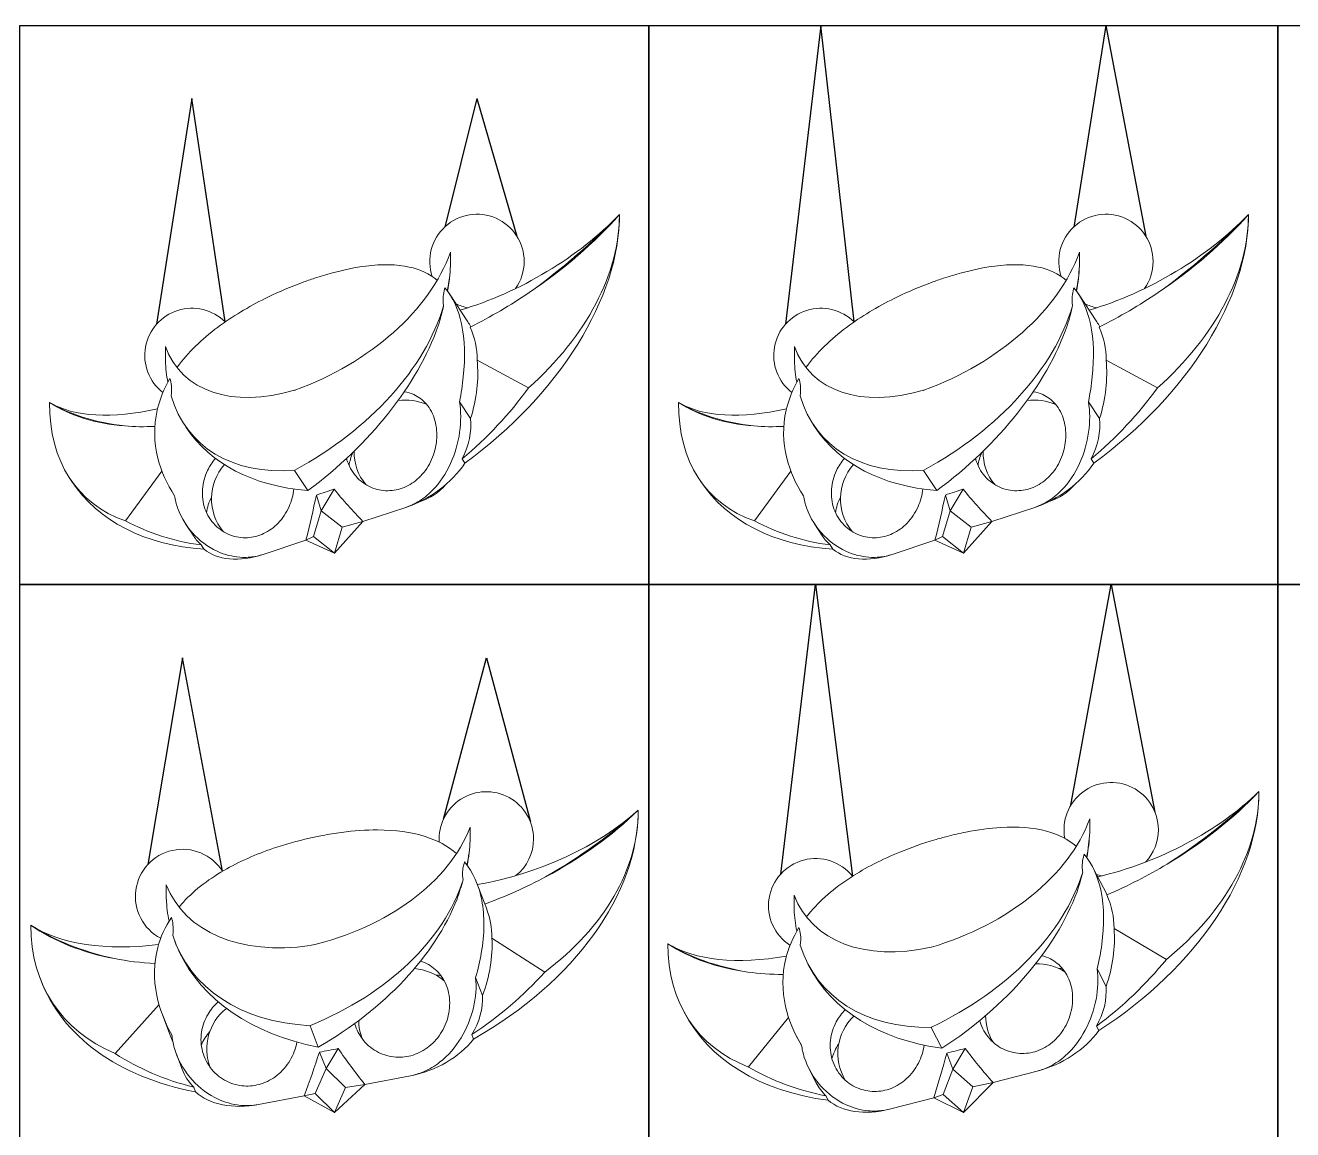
# Model space of a CAD drawing. Header units: inches. Extents: x -100 to 120, y -116 to 15.
# Drawn here: x -37.52 to 2.78, y -97.84 to -62.74 of the extents above; entities that cross this region are included whole.
import ezdxf

# ---------------------------------------------------------------- set-up
doc = ezdxf.new("R2010")
doc.units = ezdxf.units.IN
doc.header["$MEASUREMENT"] = 0

msp = doc.modelspace()

# ---------------------------------------------------------------- linework, layer by layer
for p, q in [((-12.223, -62.737), (-13.348, -72.24)), ((-11.168, -72.165), (-12.223, -62.737)), ((-3.16, -62.737), (-4.186, -69.149)), ((-3.16, -62.737), (-1.892, -69.441)), ((-32.223, -65.064), (-33.348, -72.24)), ((-31.168, -72.165), (-32.223, -65.064)), ((-23.16, -65.064), (-24.186, -69.149)), ((-23.16, -65.064), (-21.892, -69.441)), ((-13.502, -89.718), (-12.39, -80.515)), ((-12.39, -80.515), (-11.219, -89.787)), ((-4.273, -87.525), (-2.993, -80.515)), ((-2.993, -80.515), (-1.6, -87.749)), ((-32.521, -82.842), (-33.624, -89.414)), ((-31.253, -89.629), (-32.521, -82.842)), ((-24.224, -87.973), (-22.861, -82.842)), ((-22.861, -82.842), (-21.461, -88.062))]:
    msp.add_line(p, q)
at = {"color": 0, "linetype": 'Continuous', "lineweight": 0, "extrusion": (1.3e-15, 0.707107, 0.707107)}
for p, q in [((-24.004, -70.385), (-24.005, -69.95)), ((-4.004, -70.385), (-4.005, -69.95)), ((-23.449, -72.161), (-24.034, -71.274)), ((-3.449, -72.161), (-4.034, -71.274)), ((-33.068, -72.948), (-33.067, -73.399)), ((-13.068, -72.948), (-13.067, -73.399)), ((-21.52, -74.263), (-23.154, -73.384)), ((-1.52, -74.263), (-3.154, -73.384)), ((-23.363, -75.238), (-23.716, -74.703)), ((-3.363, -75.238), (-3.716, -74.703)), ((-32.404, -75.521), (-32.465, -75.427)), ((-12.404, -75.521), (-12.465, -75.427)), ((-23.543, -76.656), (-23.633, -76.52)), ((-3.543, -76.656), (-3.633, -76.52)), ((-33.18, -76.906), (-34.338, -78.49)), ((-28.536, -77.527), (-28.958, -76.887)), ((-13.18, -76.906), (-14.338, -78.49)), ((-8.536, -77.527), (-8.958, -76.887)), ((-36.039, -77.242), (-36.103, -77.145)), ((-16.039, -77.242), (-16.103, -77.145)), ((-28.264, -77.668), (-28.114, -78.167)), ((-28.114, -78.167), (-27.7, -77.482)), ((-8.264, -77.668), (-8.114, -78.167)), ((-8.114, -78.167), (-7.7, -77.482)), ((-28.114, -78.167), (-28.356, -78.991)), ((-27.449, -78.692), (-28.114, -78.167)), ((-26.785, -78.509), (-25.425, -78.061)), ((-8.114, -78.167), (-8.356, -78.991)), ((-7.449, -78.692), (-8.114, -78.167)), ((-6.785, -78.509), (-5.425, -78.061)), ((-26.785, -78.509), (-27.691, -79.515)), ((-27.449, -78.692), (-26.785, -78.509)), ((-6.785, -78.509), (-7.691, -79.515)), ((-7.449, -78.692), (-6.785, -78.509)), ((-32.168, -78.976), (-32.423, -78.589)), ((-27.691, -79.515), (-27.449, -78.692)), ((-12.168, -78.976), (-12.423, -78.589)), ((-7.691, -79.515), (-7.449, -78.692)), ((-31.93, -79.255), (-31.84, -79.392)), ((-29.957, -79.555), (-28.597, -79.107)), ((-28.597, -79.107), (-28.356, -78.991)), ((-27.691, -79.515), (-28.597, -79.107)), ((-28.356, -78.991), (-27.691, -79.515)), ((-11.93, -79.255), (-11.84, -79.392)), ((-9.957, -79.555), (-8.597, -79.107)), ((-8.597, -79.107), (-8.356, -78.991)), ((-7.691, -79.515), (-8.597, -79.107)), ((-8.356, -78.991), (-7.691, -79.515)), ((-23.378, -88.658), (-23.379, -88.223)), ((-3.676, -88.401), (-3.677, -87.966)), ((-3.126, -90.379), (-3.575, -89.507)), ((-33.038, -90.062), (-33.038, -90.514)), ((-22.862, -90.802), (-23.152, -90.037)), ((-13.074, -90.394), (-13.073, -90.845)), ((-1.239, -92.431), (-2.902, -91.45)), ((-32.764, -91.861), (-32.77, -91.844)), ((-21.007, -92.837), (-22.687, -91.753)), ((-12.605, -92.631), (-12.639, -92.565)), ((-37.042, -93.059), (-37.058, -93.017)), ((-22.986, -93.575), (-23.202, -93.004)), ((-3.157, -93.29), (-3.443, -92.734)), ((-33.27, -93.868), (-34.667, -95.425)), ((-32.917, -94.841), (-33.161, -94.198)), ((-16.582, -94.092), (-16.618, -94.023)), ((-13.249, -94.276), (-14.528, -95.851)), ((-28.209, -95.22), (-28.467, -94.539)), ((-8.375, -95.257), (-8.716, -94.594)), ((-3.39, -94.695), (-3.463, -94.553)), ((-23.27, -94.964), (-23.325, -94.819)), ((-12.835, -95.188), (-12.998, -94.871)), ((-32.537, -95.916), (-32.718, -95.439)), ((-28.17, -95.381), (-27.95, -95.903)), ((-27.95, -95.903), (-27.569, -95.267)), ((-8.219, -95.412), (-8.033, -95.922)), ((-8.033, -95.922), (-7.634, -95.261)), ((-27.95, -95.903), (-28.303, -96.69)), ((-27.338, -96.507), (-27.95, -95.903)), ((-26.725, -96.403), (-25.276, -96.129)), ((-12.374, -96.351), (-12.597, -95.919)), ((-8.033, -95.922), (-8.332, -96.729)), ((-7.392, -96.487), (-8.033, -95.922)), ((-6.751, -96.344), (-5.342, -95.982)), ((-32.168, -96.494), (-32.113, -96.64)), ((-28.657, -96.769), (-28.303, -96.69)), ((-28.303, -96.69), (-27.691, -97.293)), ((-26.725, -96.403), (-27.691, -97.293)), ((-27.691, -97.293), (-27.338, -96.507)), ((-27.338, -96.507), (-26.725, -96.403)), ((-6.751, -96.344), (-7.691, -97.293)), ((-7.691, -97.293), (-7.392, -96.487)), ((-7.392, -96.487), (-6.751, -96.344)), ((-30.106, -97.044), (-28.657, -96.769)), ((-27.691, -97.293), (-28.657, -96.769)), ((-12.065, -96.767), (-11.992, -96.909)), ((-10.04, -97.191), (-8.631, -96.828)), ((-8.631, -96.828), (-8.332, -96.729)), ((-7.691, -97.293), (-8.631, -96.828)), ((-8.332, -96.729), (-7.691, -97.293))]:
    msp.add_line(p, q, dxfattribs=at)
for points in [[(-37.691, -62.737), (-17.691, -62.737), (-17.691, -80.515), (-37.691, -80.515)], [(-17.691, -62.737), (2.309, -62.737), (2.309, -80.515), (-17.691, -80.515)], [(2.309, -62.737), (22.309, -62.737), (22.309, -80.515), (2.309, -80.515)], [(-37.691, -80.515), (-17.691, -80.515), (-17.691, -98.293), (-37.691, -98.293)], [(-17.691, -80.515), (2.309, -80.515), (2.309, -98.293), (-17.691, -98.293)], [(2.309, -80.515), (22.309, -80.515), (22.309, -98.293), (2.309, -98.293)]]:
    msp.add_lwpolyline(points, close=True)
at = {"color": 0, "linetype": 'Continuous', "lineweight": 0}
for centre, radius, start, end in [((-23.16, -70.243), 1.5, 0, 198.6043), ((-3.16, -70.243), 1.5, 0, 198.6043), ((-23.16, -70.243), 1.5, 324.8809, 0), ((-3.16, -70.243), 1.5, 324.8809, 0), ((-23.16, -70.243), 1.5, 243.5177, 258.9469), ((-3.16, -70.243), 1.5, 243.5177, 258.9469), ((-32.223, -73.231), 1.5, 45.3114, 231.9452), ((-12.223, -73.231), 1.5, 45.3114, 231.9452), ((-25.425, -76.293), 1.644, 65.9943, 98.5709), ((-5.425, -76.293), 1.644, 65.9943, 98.5709), ((-25.425, -76.293), 1.644, 179.5425, 219.3107), ((-5.425, -76.293), 1.644, 179.5425, 219.3107), ((-29.957, -77.788), 1.644, 138.6376, 219.3107), ((-9.957, -77.788), 1.644, 138.6376, 219.3107), ((-25.425, -76.293), 1.644, 286.4159, 320.3905), ((-5.425, -76.293), 1.644, 286.4159, 320.3905), ((-2.993, -88.306), 1.5, 0, 190.6883), ((-22.861, -88.6), 1.5, 0, 183.9839), ((-22.861, -88.6), 1.5, 308.822, 0), ((-2.993, -88.306), 1.5, 316.5541, 0), ((-32.521, -90.43), 1.5, 32.3004, 242.3887), ((-12.39, -90.724), 1.5, 38.6832, 237.0342), ((-2.993, -88.306), 1.5, 251.8823, 258.3068), ((-5.342, -94.214), 1.644, 57.8333, 91.933), ((-25.276, -94.361), 1.644, 48.7904, 85.5684), ((-30.106, -95.276), 1.644, 128.4767, 201.0497), ((-10.04, -95.423), 1.644, 133.6177, 211.0308), ((-5.342, -94.214), 1.644, 180.137, 211.0308), ((-25.276, -94.361), 1.644, 180.4499, 201.0497)]:
    msp.add_arc(centre, radius, start, end, dxfattribs=at)
for centre, major_axis, ratio, start_param, end_param in [((-22.843, -68.072), (-5.487, -3.024), 0.497073, 1.153388, 2.137739), ((-27.691, -71.737), (8.348, 5.505), 0.640856, 4.787985, 5.883334), ((-28.503, -70.506), (9.619, 3.311), 0.674725, 5.269565, 6.054963), ((-27.057, -67.395), (10.974, 6.047), 0.497073, 4.955442, 5.279332), ((-28.503, -65.203), (12.024, 4.139), 0.674725, 5.087572, 5.411462), ((-2.843, -68.072), (-5.487, -3.024), 0.497073, 1.153388, 2.137739), ((-7.691, -71.737), (8.348, 5.505), 0.640856, 4.787985, 5.883334), ((-8.503, -70.506), (9.619, 3.311), 0.674725, 5.269565, 6.054963), ((-7.057, -67.395), (10.974, 6.047), 0.497073, 4.955442, 5.279332), ((-8.503, -65.203), (12.024, 4.139), 0.674725, 5.087572, 5.411462), ((-30.776, -69.82), (6.841, 2.273), 0.674824, 4.754794, 5.800265), ((-10.776, -69.82), (6.841, 2.273), 0.674824, 4.754794, 5.800265), ((-33.268, -71.772), (9.044, 3.006), 0.674824, 5.913236, 6.030879), ((-32.478, -72.97), (-7.809, -5.15), 0.640856, 2.59267, 2.710152), ((-13.268, -71.772), (9.044, 3.006), 0.674824, 5.913236, 6.030879), ((-12.478, -72.97), (-7.809, -5.15), 0.640856, 2.59267, 2.710152), ((-28.503, -65.203), (12.024, 4.139), 0.674725, 4.912456, 5.087572), ((-8.503, -65.203), (12.024, 4.139), 0.674725, 4.912456, 5.087572), ((-33.268, -71.772), (9.044, 3.006), 0.674824, 4.97652, 5.843339), ((-13.268, -71.772), (9.044, 3.006), 0.674824, 4.97652, 5.843339), ((-32.478, -72.97), (-7.809, -5.15), 0.640856, 1.654487, 2.437092), ((-28.149, -74.873), (-4.755, -2.62), 0.497073, 3.112856, 3.181092), ((-28.503, -74.336), (-5.21, -1.794), 0.674725, 2.91337, 3.202752), ((-12.478, -72.97), (-7.809, -5.15), 0.640856, 1.654487, 2.437092), ((-8.149, -74.873), (-4.755, -2.62), 0.497073, 3.112856, 3.181092), ((-8.503, -74.336), (-5.21, -1.794), 0.674725, 2.91337, 3.202752), ((-27.447, -68.713), (-5.06, -5.112), 0.564448, 6.030207, 7.073152), ((-26.868, -69.59), (-5.917, -3.902), 0.640856, 6.148519, 6.277685), ((-7.447, -68.713), (-5.06, -5.112), 0.564448, 6.030207, 7.073152), ((-6.868, -69.59), (-5.917, -3.902), 0.640856, 6.148519, 6.277685), ((-25.386, -69.173), (-6.677, -6.746), 0.564448, 5.800413, 5.910462), ((-28.063, -75.003), (-4.071, -3.607), 0.770394, 2.237253, 2.632044), ((-5.386, -69.173), (-6.677, -6.746), 0.564448, 5.800413, 5.910462), ((-8.063, -75.003), (-4.071, -3.607), 0.770394, 2.237253, 2.632044), ((-25.386, -69.173), (-6.677, -6.746), 0.564448, 5.985901, 6.852318), ((-30.466, -70.29), (5.051, 5.104), 0.564448, 4.456428, 4.457347), ((-28.503, -70.506), (7.516, 6.659), 0.770394, 4.678288, 4.988239), ((-5.386, -69.173), (-6.677, -6.746), 0.564448, 5.985901, 6.852318), ((-10.466, -70.29), (5.051, 5.104), 0.564448, 4.456428, 4.457347), ((-8.503, -70.506), (7.516, 6.659), 0.770394, 4.678288, 4.988239), ((-28.503, -70.506), (7.182, 7.154), 0.567767, 2.626901, 3.412299), ((-31.906, -71.06), (-5.487, -3.024), 0.497073, 0.283149, 1.05279), ((-27.057, -67.395), (10.974, 6.047), 0.497073, 3.424741, 3.748631), ((-28.503, -65.203), (8.978, 8.942), 0.567767, 3.270402, 3.594292), ((-25.425, -76.293), (1.67, 1.101), 0.640856, 0.809366, 0.83579), ((-8.503, -70.506), (7.182, 7.154), 0.567767, 2.626901, 3.412299), ((-11.906, -71.06), (-5.487, -3.024), 0.497073, 0.283149, 1.05279), ((-7.057, -67.395), (10.974, 6.047), 0.497073, 3.424741, 3.748631), ((-8.503, -65.203), (8.978, 8.942), 0.567767, 3.270402, 3.594292), ((-5.425, -76.293), (1.67, 1.101), 0.640856, 0.809366, 0.83579), ((-25.628, -75.986), (1.879, 1.665), 0.770394, 5.183649, 5.773637), ((-5.628, -75.986), (1.879, 1.665), 0.770394, 5.183649, 5.773637), ((-28.503, -65.203), (8.978, 8.942), 0.567767, 3.594292, 3.702739), ((-24.596, -70.372), (-7.808, -5.149), 0.640856, 0, 0.687445), ((-8.503, -65.203), (8.978, 8.942), 0.567767, 3.594292, 3.702739), ((-4.596, -70.372), (-7.808, -5.149), 0.640856, 0, 0.687445), ((-25.425, -76.293), (1.67, 1.101), 0.640856, 2.355644, 2.631402), ((-5.425, -76.293), (1.67, 1.101), 0.640856, 2.355644, 2.631402), ((-32.533, -72.887), (6.678, 6.747), 0.564448, 4.677768, 4.679073), ((-25.425, -76.293), (2.087, 1.376), 0.640856, 4.312537, 5.293346), ((-12.533, -72.887), (6.678, 6.747), 0.564448, 4.677768, 4.679073), ((-5.425, -76.293), (2.087, 1.376), 0.640856, 4.312537, 5.293346), ((-27.691, -71.737), (8.348, 5.505), 0.640856, 3.141593, 3.837089), ((-7.691, -71.737), (8.348, 5.505), 0.640856, 3.141593, 3.837089), ((-29.957, -77.788), (1.67, 1.101), 0.640856, 2.305803, 2.631402), ((-9.957, -77.788), (1.67, 1.101), 0.640856, 2.305803, 2.631402), ((-28.503, -70.506), (7.516, 6.659), 0.770394, 3.417442, 3.727392), ((-8.503, -70.506), (7.516, 6.659), 0.770394, 3.417442, 3.727392), ((-30.16, -77.48), (1.879, 1.665), 0.770394, 3.031896, 3.222032), ((-10.16, -77.48), (1.879, 1.665), 0.770394, 3.031896, 3.222032), ((-29.957, -77.788), (-2.087, -1.376), 0.640856, 0.190136, 1.170945), ((-9.957, -77.788), (-2.087, -1.376), 0.640856, 0.190136, 1.170945), ((-2.736, -86.153), (-5.744, -2.489), 0.521365, 1.231908, 2.203202), ((-7.691, -89.515), (8.891, 4.577), 0.664463, 4.858289, 5.953637), ((-8.348, -88.239), (9.942, 2.182), 0.6862, 5.348297, 6.133695), ((-7.178, -85.209), (11.488, 4.979), 0.521365, 5.020905, 5.344795), ((-8.348, -82.935), (12.427, 2.728), 0.6862, 5.166304, 5.490194), ((-27.691, -89.515), (9.351, 3.543), 0.683013, 4.934575, 6.029924), ((-22.667, -86.461), (-5.957, -1.911), 0.540567, 1.319858, 2.272799), ((-28.188, -88.203), (10.133, 0.998), 0.69273, 5.429676, 6.215074), ((-27.303, -85.236), (11.913, 3.823), 0.540567, 5.090502, 5.414392), ((-28.188, -82.9), (12.666, 1.247), 0.69273, 5.247683, 5.571573), ((-30.334, -87.244), (7.188, 0.632), 0.691868, 4.914716, 5.960187), ((-10.566, -87.414), (7.062, 1.471), 0.685803, 4.833516, 5.878988), ((-13.102, -89.21), (9.335, 1.945), 0.685803, 5.992277, 6.109601), ((-12.462, -90.453), (-8.317, -4.281), 0.664463, 2.663602, 2.780456), ((-32.894, -88.883), (9.502, 0.835), 0.691868, 6.073789, 6.190801), ((-32.41, -90.16), (8.748, 3.315), 0.683013, 5.882089, 5.998335), ((-8.348, -82.935), (12.427, 2.728), 0.6862, 4.991189, 5.166304), ((-28.188, -82.9), (12.666, 1.247), 0.69273, 5.072854, 5.247683), ((-13.102, -89.21), (9.335, 1.945), 0.685803, 5.055242, 5.922061), ((-26.785, -86.562), (-5.966, -4.042), 0.625565, 6.147584, 7.190528), ((-32.894, -88.883), (9.502, 0.835), 0.691868, 5.136442, 6.003261), ((-24.493, -87.292), (-7.872, -5.333), 0.625565, 5.91779, 6.02874), ((-32.41, -90.16), (8.748, 3.315), 0.683013, 4.94267, 5.725274), ((-7.114, -86.516), (-5.527, -4.614), 0.597349, 6.08586, 7.128804), ((-6.646, -87.426), (-6.302, -3.244), 0.664463, 6.218823, 6.280994), ((-12.462, -90.453), (-8.317, -4.281), 0.664463, 1.724791, 2.507395), ((-8.348, -92.069), (-5.385, -1.182), 0.6862, 2.992103, 3.281484), ((-8.062, -92.626), (-4.978, -2.157), 0.521365, 3.17556, 3.176252), ((-28.188, -92.033), (-5.489, -0.541), 0.69273, 3.073481, 3.326743), ((-4.929, -87.108), (-7.293, -6.088), 0.597349, 5.856066, 5.966587), ((-28.188, -88.203), (8.452, 5.628), 0.628291, 2.745357, 3.530755), ((-32.327, -88.291), (-5.957, -1.911), 0.540567, 0.418209, 1.24027), ((-27.303, -85.236), (11.913, 3.823), 0.540567, 3.559802, 3.883691), ((-28.188, -82.9), (10.565, 7.035), 0.628291, 3.388858, 3.712748), ((-7.992, -92.76), (-4.476, -3.079), 0.795596, 2.315833, 2.710624), ((-24.493, -87.292), (-7.872, -5.333), 0.625565, 6.103277, 6.969694), ((-27.919, -92.744), (-4.844, -2.447), 0.815835, 2.407328, 2.802119), ((-24.009, -88.569), (-8.746, -3.314), 0.683013, 0.051318, 0.834035), ((-30.144, -87.744), (5.956, 4.035), 0.625565, 4.573804, 4.574724), ((-8.348, -88.239), (7.837, 6.443), 0.600376, 2.683079, 3.468477), ((-12.133, -88.571), (-5.744, -2.489), 0.521365, 0.348612, 1.145548), ((-7.178, -85.209), (11.488, 4.979), 0.521365, 3.490205, 3.814094), ((-8.348, -82.935), (9.796, 8.054), 0.600376, 3.32658, 3.65047), ((-4.929, -87.108), (-7.293, -6.088), 0.597349, 6.041553, 6.907971), ((-10.315, -87.901), (5.517, 4.606), 0.597349, 4.512081, 4.513), ((-28.188, -82.9), (10.565, 7.035), 0.628291, 3.712748, 3.843671), ((-4.289, -88.35), (-8.316, -4.281), 0.664463, 0, 0.757748), ((-8.348, -88.239), (8.263, 5.685), 0.795596, 4.756869, 5.066819), ((-27.691, -89.515), (9.351, 3.543), 0.683013, 3.141593, 3.983679), ((-25.276, -94.361), (1.87, 0.709), 0.683013, 0.785886, 0.894128), ((-28.188, -88.203), (8.942, 4.517), 0.815835, 4.848364, 5.158314), ((-8.348, -82.935), (9.796, 8.054), 0.600376, 3.65047, 3.770799), ((-5.342, -94.214), (1.778, 0.915), 0.664463, 0.798239, 0.866422), ((-5.506, -93.895), (2.066, 1.421), 0.795596, 5.262229, 5.852217), ((-25.401, -94.033), (2.236, 1.129), 0.815835, 5.353724, 5.943712), ((-7.691, -89.515), (8.891, 4.577), 0.664463, 3.141593, 3.907393), ((-32.443, -90.071), (7.874, 5.334), 0.625565, 4.795144, 4.79645), ((-12.506, -90.366), (7.294, 6.089), 0.597349, 4.73342, 4.734726), ((-5.342, -94.214), (2.223, 1.144), 0.664463, 4.382841, 5.363649), ((-27.919, -92.744), (-4.844, -2.447), 0.815835, 6.196973, 6.248782), ((-30.106, -95.276), (1.87, 0.709), 0.683013, 2.247465, 2.545758), ((-25.276, -94.361), (2.338, 0.886), 0.683013, 4.459127, 5.439936), ((-28.188, -88.203), (8.942, 4.517), 0.815835, 3.587517, 3.897467), ((-10.04, -95.423), (1.778, 0.915), 0.664463, 2.275171, 2.590125), ((-8.348, -88.239), (8.263, 5.685), 0.795596, 3.496022, 3.805972), ((-30.23, -94.948), (2.236, 1.129), 0.815835, 3.055381, 3.392107), ((-30.106, -95.276), (-2.338, -0.886), 0.683013, 0.336726, 1.317535), ((-10.205, -95.104), (2.066, 1.421), 0.795596, 3.040172, 3.300612), ((-10.04, -95.423), (-2.223, -1.144), 0.664463, 0.26044, 1.241248)]:
    msp.add_ellipse(centre, major_axis=major_axis, ratio=ratio, start_param=start_param, end_param=end_param, dxfattribs=at)
for points, knots in [([(-24.422, -70.839), (-24.671, -70.634), (-24.97, -70.496), (-25.717, -70.33), (-26.18, -70.325), (-27.029, -70.433), (-27.386, -70.506), (-27.944, -70.656), (-28.134, -70.713), (-28.325, -70.776)], [8.919376, 8.919376, 8.919376, 8.919376, 10.541402, 10.541402, 12.437753, 12.437753, 13.692559, 13.692559, 14.324597, 14.324597, 14.324597, 14.324597]), ([(-4.422, -70.839), (-4.671, -70.634), (-4.97, -70.496), (-5.717, -70.33), (-6.18, -70.325), (-7.029, -70.433), (-7.386, -70.506), (-7.944, -70.656), (-8.134, -70.713), (-8.325, -70.776)], [8.919376, 8.919376, 8.919376, 8.919376, 10.541402, 10.541402, 12.437753, 12.437753, 13.692559, 13.692559, 14.324597, 14.324597, 14.324597, 14.324597]), ([(-24.177, -71.083), (-24.18, -71.094), (-24.184, -71.106), (-24.232, -71.277), (-24.247, -71.434), (-24.228, -71.608), (-24.225, -71.63), (-24.221, -71.651)], [-1.727029, -1.727029, -1.727029, -1.727029, -1.6792943, -1.6792943, -1.0179735, -1.0179735, -0.9239678, -0.9239678, -0.9239678, -0.9239678]), ([(-23.716, -74.703), (-23.662, -74.435), (-23.621, -74.171), (-23.53, -73.297), (-23.547, -72.727), (-23.752, -71.765), (-23.927, -71.38), (-24.177, -71.083)], [3.565412, 3.565412, 3.565412, 3.565412, 4.42037, 4.42037, 6.444041, 6.444041, 8.346055, 8.346055, 8.346055, 8.346055]), ([(-4.177, -71.083), (-4.18, -71.094), (-4.184, -71.106), (-4.232, -71.277), (-4.247, -71.434), (-4.228, -71.608), (-4.225, -71.63), (-4.221, -71.651)], [-1.727029, -1.727029, -1.727029, -1.727029, -1.6792943, -1.6792943, -1.0179735, -1.0179735, -0.9239678, -0.9239678, -0.9239678, -0.9239678]), ([(-3.716, -74.703), (-3.662, -74.435), (-3.621, -74.171), (-3.53, -73.297), (-3.547, -72.727), (-3.752, -71.765), (-3.927, -71.38), (-4.177, -71.083)], [3.565412, 3.565412, 3.565412, 3.565412, 4.42037, 4.42037, 6.444041, 6.444041, 8.346055, 8.346055, 8.346055, 8.346055]), ([(-32.923, -73.963), (-33.112, -74.287), (-33.249, -74.625), (-33.443, -75.48), (-33.434, -75.992), (-33.205, -76.914), (-33.024, -77.315), (-32.779, -77.691)], [20.296545, 20.296545, 20.296545, 20.296545, 21.615876, 21.615876, 23.516474, 23.516474, 25.083093, 25.083093, 25.083093, 25.083093]), ([(-32.885, -74.52), (-32.87, -74.404), (-32.867, -74.294), (-32.885, -74.109), (-32.901, -74.033), (-32.923, -73.963)], [-1.4838967, -1.4838967, -1.4838967, -1.4838967, -1.0188714, -1.0188714, -0.6566766, -0.6566766, -0.6566766, -0.6566766]), ([(-12.923, -73.963), (-13.112, -74.287), (-13.249, -74.625), (-13.443, -75.48), (-13.434, -75.992), (-13.205, -76.914), (-13.024, -77.315), (-12.779, -77.691)], [20.296545, 20.296545, 20.296545, 20.296545, 21.615876, 21.615876, 23.516474, 23.516474, 25.083093, 25.083093, 25.083093, 25.083093]), ([(-12.885, -74.52), (-12.87, -74.404), (-12.867, -74.294), (-12.885, -74.109), (-12.901, -74.033), (-12.923, -73.963)], [-1.4838967, -1.4838967, -1.4838967, -1.4838967, -1.0188714, -1.0188714, -0.6566766, -0.6566766, -0.6566766, -0.6566766]), ([(-25.471, -74.383), (-25.365, -74.4), (-25.263, -74.431), (-25.015, -74.543), (-24.882, -74.645), (-24.646, -74.92), (-24.553, -75.099), (-24.47, -75.398), (-24.451, -75.502), (-24.433, -75.715), (-24.433, -75.823), (-24.462, -76.139), (-24.515, -76.347), (-24.688, -76.738), (-24.807, -76.917), (-25.087, -77.206), (-25.242, -77.319), (-25.576, -77.476), (-25.75, -77.52), (-26.112, -77.54), (-26.296, -77.512), (-26.652, -77.378), (-26.817, -77.269), (-27.098, -76.982), (-27.208, -76.804), (-27.288, -76.575), (-27.299, -76.541), (-27.308, -76.508)], [-8.690262, -8.690262, -8.690262, -8.690262, -8.315113, -8.315113, -7.711953, -7.711953, -7.021986, -7.021986, -6.67905, -6.67905, -6.340288, -6.340288, -5.695023, -5.695023, -5.057774, -5.057774, -4.47528, -4.47528, -3.910081, -3.910081, -3.309476, -3.309476, -2.659144, -2.659144, -1.973982, -1.973982, -1.858793, -1.858793, -1.858793, -1.858793]), ([(-5.471, -74.383), (-5.365, -74.4), (-5.263, -74.431), (-5.015, -74.543), (-4.882, -74.645), (-4.646, -74.92), (-4.553, -75.099), (-4.47, -75.398), (-4.451, -75.502), (-4.433, -75.715), (-4.433, -75.823), (-4.462, -76.139), (-4.515, -76.347), (-4.688, -76.738), (-4.807, -76.917), (-5.087, -77.206), (-5.242, -77.319), (-5.576, -77.476), (-5.75, -77.52), (-6.112, -77.54), (-6.296, -77.512), (-6.652, -77.378), (-6.817, -77.269), (-7.098, -76.982), (-7.208, -76.804), (-7.288, -76.575), (-7.299, -76.541), (-7.308, -76.508)], [-8.690262, -8.690262, -8.690262, -8.690262, -8.315113, -8.315113, -7.711953, -7.711953, -7.021986, -7.021986, -6.67905, -6.67905, -6.340288, -6.340288, -5.695023, -5.695023, -5.057774, -5.057774, -4.47528, -4.47528, -3.910081, -3.910081, -3.309476, -3.309476, -2.659144, -2.659144, -1.973982, -1.973982, -1.858793, -1.858793, -1.858793, -1.858793]), ([(-5.425, -78.061), (-5.293, -78.018), (-5.166, -77.96), (-4.875, -77.789), (-4.72, -77.666), (-4.338, -77.28), (-4.144, -76.983), (-3.854, -76.346), (-3.758, -76.007), (-3.664, -75.337), (-3.665, -75.009), (-3.716, -74.703)], [16.342792, 16.342792, 16.342792, 16.342792, 16.780237, 16.780237, 17.384955, 17.384955, 18.43199, 18.43199, 19.47946, 19.47946, 20.510452, 20.510452, 20.510452, 20.510452]), ([(-28.98, -77.478), (-29.002, -77.668), (-29.054, -77.858), (-29.22, -78.232), (-29.338, -78.411), (-29.619, -78.7), (-29.774, -78.813), (-30.107, -78.97), (-30.282, -79.014), (-30.644, -79.035), (-30.828, -79.006), (-31.183, -78.873), (-31.349, -78.763), (-31.63, -78.477), (-31.74, -78.298), (-31.876, -77.908), (-31.903, -77.698), (-31.872, -77.283), (-31.818, -77.081), (-31.662, -76.751), (-31.578, -76.621), (-31.478, -76.502)], [-6.28662, -6.28662, -6.28662, -6.28662, -5.695023, -5.695023, -5.057774, -5.057774, -4.47528, -4.47528, -3.910081, -3.910081, -3.309476, -3.309476, -2.659144, -2.659144, -1.973982, -1.973982, -1.29621, -1.29621, -0.646635, -0.646635, -0.177951, -0.177951, -0.177951, -0.177951]), ([(-8.98, -77.478), (-9.002, -77.668), (-9.054, -77.858), (-9.22, -78.232), (-9.338, -78.411), (-9.619, -78.7), (-9.774, -78.813), (-10.107, -78.97), (-10.282, -79.014), (-10.644, -79.035), (-10.828, -79.006), (-11.183, -78.873), (-11.349, -78.763), (-11.63, -78.477), (-11.74, -78.298), (-11.876, -77.908), (-11.903, -77.698), (-11.872, -77.283), (-11.818, -77.081), (-11.662, -76.751), (-11.578, -76.621), (-11.478, -76.502)], [-6.28662, -6.28662, -6.28662, -6.28662, -5.695023, -5.695023, -5.057774, -5.057774, -4.47528, -4.47528, -3.910081, -3.910081, -3.309476, -3.309476, -2.659144, -2.659144, -1.973982, -1.973982, -1.29621, -1.29621, -0.646635, -0.646635, -0.177951, -0.177951, -0.177951, -0.177951]), ([(-4.104, -88.833), (-4.367, -88.61), (-4.684, -88.452), (-5.477, -88.237), (-5.964, -88.203), (-6.855, -88.257), (-7.228, -88.307), (-7.809, -88.423), (-8.006, -88.467), (-8.204, -88.519)], [8.908319, 8.908319, 8.908319, 8.908319, 10.541402, 10.541402, 12.437753, 12.437753, 13.692559, 13.692559, 14.324597, 14.324597, 14.324597, 14.324597]), ([(-28.079, -88.491), (-28.215, -88.516), (-28.352, -88.545), (-28.873, -88.664), (-29.256, -88.771), (-30.192, -89.09), (-30.727, -89.324), (-31.74, -89.91), (-32.201, -90.27), (-32.587, -90.711), (-32.61, -90.739), (-32.633, -90.766)], [14.324597, 14.324597, 14.324597, 14.324597, 14.74665, 14.74665, 15.93184, 15.93184, 17.714757, 17.714757, 19.670927, 19.670927, 19.798681, 19.798681, 19.798681, 19.798681]), ([(-23.813, -89.068), (-24.088, -88.826), (-24.422, -88.646), (-25.253, -88.381), (-25.762, -88.316), (-26.687, -88.314), (-27.074, -88.341), (-27.673, -88.419), (-27.875, -88.452), (-28.079, -88.491)], [8.8984, 8.8984, 8.8984, 8.8984, 10.541402, 10.541402, 12.437753, 12.437753, 13.692559, 13.692559, 14.324597, 14.324597, 14.324597, 14.324597]), ([(-23.555, -89.334), (-23.559, -89.345), (-23.563, -89.356), (-23.612, -89.522), (-23.628, -89.676), (-23.608, -89.853), (-23.605, -89.875), (-23.601, -89.896)], [-1.727029, -1.727029, -1.727029, -1.727029, -1.6792943, -1.6792943, -1.0179735, -1.0179735, -0.9239678, -0.9239678, -0.9239678, -0.9239678]), ([(-23.202, -93.004), (-23.126, -92.745), (-23.066, -92.487), (-22.919, -91.628), (-22.911, -91.057), (-23.101, -90.07), (-23.284, -89.663), (-23.555, -89.334)], [3.565412, 3.565412, 3.565412, 3.565412, 4.42037, 4.42037, 6.444041, 6.444041, 8.346055, 8.346055, 8.346055, 8.346055]), ([(-3.851, -89.088), (-3.855, -89.099), (-3.858, -89.11), (-3.908, -89.279), (-3.923, -89.435), (-3.904, -89.61), (-3.901, -89.632), (-3.897, -89.653)], [-1.727029, -1.727029, -1.727029, -1.727029, -1.6792943, -1.6792943, -1.0179735, -1.0179735, -0.9239678, -0.9239678, -0.9239678, -0.9239678]), ([(-3.443, -92.734), (-3.378, -92.471), (-3.327, -92.209), (-3.208, -91.342), (-3.212, -90.772), (-3.41, -89.796), (-3.59, -89.4), (-3.851, -89.088)], [3.565412, 3.565412, 3.565412, 3.565412, 4.42037, 4.42037, 6.444041, 6.444041, 8.346055, 8.346055, 8.346055, 8.346055]), ([(-32.878, -91.097), (-33.075, -91.396), (-33.221, -91.717), (-33.44, -92.546), (-33.448, -93.059), (-33.254, -94.006), (-33.089, -94.429), (-32.861, -94.834)], [20.296545, 20.296545, 20.296545, 20.296545, 21.615876, 21.615876, 23.516474, 23.516474, 25.083093, 25.083093, 25.083093, 25.083093]), ([(-32.835, -91.658), (-32.818, -91.544), (-32.815, -91.435), (-32.835, -91.247), (-32.853, -91.17), (-32.878, -91.097)], [-1.4838967, -1.4838967, -1.4838967, -1.4838967, -1.0188714, -1.0188714, -0.6566766, -0.6566766, -0.6566766, -0.6566766]), ([(-12.92, -91.418), (-13.114, -91.73), (-13.256, -92.06), (-13.463, -92.902), (-13.463, -93.415), (-13.25, -94.35), (-13.077, -94.762), (-12.84, -95.153)], [20.296545, 20.296545, 20.296545, 20.296545, 21.615876, 21.615876, 23.516474, 23.516474, 25.083093, 25.083093, 25.083093, 25.083093]), ([(-12.88, -91.977), (-12.864, -91.862), (-12.861, -91.752), (-12.88, -91.566), (-12.896, -91.49), (-12.92, -91.418)], [-1.4838967, -1.4838967, -1.4838967, -1.4838967, -1.0188714, -1.0188714, -0.6566766, -0.6566766, -0.6566766, -0.6566766]), ([(-25.276, -96.129), (-25.135, -96.102), (-24.998, -96.06), (-24.68, -95.928), (-24.508, -95.825), (-24.073, -95.489), (-23.843, -95.218), (-23.482, -94.622), (-23.35, -94.297), (-23.196, -93.643), (-23.171, -93.315), (-23.202, -93.004)], [16.342792, 16.342792, 16.342792, 16.342792, 16.780237, 16.780237, 17.384955, 17.384955, 18.43199, 18.43199, 19.47946, 19.47946, 20.510452, 20.510452, 20.510452, 20.510452]), ([(-5.342, -95.982), (-5.205, -95.946), (-5.072, -95.896), (-4.767, -95.745), (-4.602, -95.632), (-4.192, -95.269), (-3.979, -94.985), (-3.652, -94.368), (-3.538, -94.034), (-3.413, -93.372), (-3.401, -93.043), (-3.443, -92.734)], [16.342792, 16.342792, 16.342792, 16.342792, 16.780237, 16.780237, 17.384955, 17.384955, 18.43199, 18.43199, 19.47946, 19.47946, 20.510452, 20.510452, 20.510452, 20.510452]), ([(-28.887, -95.06), (-28.924, -95.261), (-28.998, -95.458), (-29.212, -95.821), (-29.351, -95.984), (-29.669, -96.237), (-29.84, -96.329), (-30.201, -96.443), (-30.385, -96.465), (-30.761, -96.44), (-30.948, -96.389), (-31.303, -96.211), (-31.465, -96.082), (-31.73, -95.761), (-31.828, -95.57), (-31.938, -95.164), (-31.95, -94.952), (-31.887, -94.543), (-31.817, -94.348), (-31.624, -94.026), (-31.516, -93.896), (-31.39, -93.781)], [-6.330373, -6.330373, -6.330373, -6.330373, -5.695023, -5.695023, -5.057774, -5.057774, -4.47528, -4.47528, -3.910081, -3.910081, -3.309476, -3.309476, -2.659144, -2.659144, -1.973982, -1.973982, -1.29621, -1.29621, -0.646635, -0.646635, -0.12898, -0.12898, -0.12898, -0.12898]), ([(-32.861, -94.834), (-32.848, -94.969), (-32.822, -95.102), (-32.69, -95.573), (-32.519, -95.895), (-32.072, -96.436), (-31.803, -96.66), (-31.277, -96.936), (-31.039, -97.018), (-30.632, -97.08), (-30.471, -97.085), (-30.242, -97.066), (-30.174, -97.057), (-30.106, -97.044)], [12.175897, 12.175897, 12.175897, 12.175897, 12.621964, 12.621964, 13.778568, 13.778568, 14.860529, 14.860529, 15.638488, 15.638488, 16.131596, 16.131596, 16.342792, 16.342792, 16.342792, 16.342792]), ([(-12.84, -95.153), (-12.822, -95.286), (-12.792, -95.418), (-12.645, -95.88), (-12.464, -96.192), (-12.001, -96.704), (-11.727, -96.912), (-11.196, -97.155), (-10.958, -97.222), (-10.555, -97.259), (-10.397, -97.255), (-10.173, -97.221), (-10.106, -97.208), (-10.04, -97.191)], [12.175897, 12.175897, 12.175897, 12.175897, 12.621964, 12.621964, 13.778568, 13.778568, 14.860529, 14.860529, 15.638488, 15.638488, 16.131596, 16.131596, 16.342792, 16.342792, 16.342792, 16.342792])]:
    msp.add_open_spline(points, degree=3, knots=knots, dxfattribs=at)
at = {"color": 0, "linetype": 'Continuous', "lineweight": 0, "extrusion": (5.5e-15, -8.5e-15, -1)}
for points in [[(-28.325, -70.776), (-28.453, -70.818), (-28.581, -70.863), (-29.073, -71.044), (-29.436, -71.198), (-30.33, -71.63), (-30.845, -71.929), (-31.824, -72.639), (-32.272, -73.054), (-32.647, -73.546), (-32.672, -73.58), (-32.696, -73.613)], [(-8.325, -70.776), (-8.453, -70.818), (-8.581, -70.863), (-9.073, -71.044), (-9.436, -71.198), (-10.33, -71.63), (-10.845, -71.929), (-11.824, -72.639), (-12.272, -73.054), (-12.647, -73.546), (-12.672, -73.58), (-12.696, -73.613)]]:
    msp.add_open_spline(points, degree=3, knots=[14.324597, 14.324597, 14.324597, 14.324597, 14.74665, 14.74665, 15.93184, 15.93184, 17.714757, 17.714757, 19.670927, 19.670927, 19.813146, 19.813146, 19.813146, 19.813146], dxfattribs=at)
at = {"color": 0, "linetype": 'Continuous', "lineweight": 0}
for points in [[(-24.221, -71.651), (-24.271, -71.856), (-24.328, -72.068), (-24.39, -72.287)], [(-4.221, -71.651), (-4.271, -71.856), (-4.328, -72.068), (-4.39, -72.287)], [(-28.264, -77.668), (-28.367, -78.145), (-28.478, -78.626), (-28.597, -79.107)], [(-27.7, -77.482), (-27.888, -77.544), (-28.076, -77.606), (-28.264, -77.668)], [(-26.785, -78.509), (-27.112, -78.176), (-27.419, -77.833), (-27.7, -77.482)], [(-8.264, -77.668), (-8.367, -78.145), (-8.478, -78.626), (-8.597, -79.107)], [(-7.7, -77.482), (-7.888, -77.544), (-8.076, -77.606), (-8.264, -77.668)], [(-6.785, -78.509), (-7.112, -78.176), (-7.419, -77.833), (-7.7, -77.482)], [(-23.601, -89.896), (-23.656, -90.095), (-23.719, -90.3), (-23.79, -90.511)], [(-32.627, -92.185), (-32.677, -92.076), (-32.723, -91.968), (-32.764, -91.861)], [(-28.17, -95.381), (-28.32, -95.843), (-28.483, -96.307), (-28.657, -96.769)], [(-27.569, -95.267), (-27.769, -95.305), (-27.97, -95.343), (-28.17, -95.381)], [(-8.219, -95.412), (-8.346, -95.882), (-8.484, -96.356), (-8.631, -96.828)], [(-7.634, -95.261), (-7.829, -95.311), (-8.024, -95.361), (-8.219, -95.412)], [(-6.751, -96.344), (-7.067, -95.991), (-7.363, -95.629), (-7.634, -95.261)]]:
    msp.add_open_spline(points, degree=3, dxfattribs=at)
at = {"color": 0, "linetype": 'Continuous', "lineweight": 0, "extrusion": (3.1e-15, -1.9e-15, -1)}
msp.add_open_spline([(-25.425, -78.061), (-25.293, -78.018), (-25.166, -77.96), (-24.875, -77.789), (-24.72, -77.666), (-24.338, -77.28), (-24.144, -76.983), (-23.854, -76.346), (-23.758, -76.007), (-23.664, -75.337), (-23.665, -75.009), (-23.716, -74.703)], degree=3, knots=[16.342792, 16.342792, 16.342792, 16.342792, 16.780237, 16.780237, 17.384955, 17.384955, 18.43199, 18.43199, 19.47946, 19.47946, 20.510452, 20.510452, 20.510452, 20.510452], dxfattribs=at)
at = {"color": 0, "linetype": 'Continuous', "lineweight": 0, "extrusion": (-2e-16, -4e-16, -1)}
for points in [[(-32.779, -77.691), (-32.757, -77.823), (-32.723, -77.953), (-32.562, -78.406), (-32.372, -78.706), (-31.898, -79.189), (-31.62, -79.38), (-31.089, -79.59), (-30.853, -79.643), (-30.457, -79.655), (-30.303, -79.641), (-30.085, -79.594), (-30.021, -79.576), (-29.957, -79.555)], [(-12.779, -77.691), (-12.757, -77.823), (-12.723, -77.953), (-12.562, -78.406), (-12.372, -78.706), (-11.898, -79.189), (-11.62, -79.38), (-11.089, -79.59), (-10.853, -79.643), (-10.457, -79.655), (-10.303, -79.641), (-10.085, -79.594), (-10.021, -79.576), (-9.957, -79.555)]]:
    msp.add_open_spline(points, degree=3, knots=[12.175897, 12.175897, 12.175897, 12.175897, 12.621964, 12.621964, 13.778568, 13.778568, 14.860529, 14.860529, 15.638488, 15.638488, 16.131596, 16.131596, 16.342792, 16.342792, 16.342792, 16.342792], dxfattribs=at)
at = {"color": 0, "linetype": 'Continuous', "lineweight": 0, "extrusion": (4.9e-15, -8.7e-15, -1)}
msp.add_open_spline([(-8.204, -88.519), (-8.337, -88.553), (-8.47, -88.589), (-8.978, -88.74), (-9.352, -88.871), (-10.27, -89.247), (-10.798, -89.514), (-11.798, -90.162), (-12.254, -90.55), (-12.636, -91.017), (-12.66, -91.047), (-12.683, -91.078)], degree=3, knots=[14.324597, 14.324597, 14.324597, 14.324597, 14.74665, 14.74665, 15.93184, 15.93184, 17.714757, 17.714757, 19.670927, 19.670927, 19.805833, 19.805833, 19.805833, 19.805833], dxfattribs=at)
at = {"color": 0, "linetype": 'Continuous', "lineweight": 0, "extrusion": (-2.1608e-12, 6.21e-13, -1)}
msp.add_open_spline([(-3.897, -89.653), (-3.949, -89.855), (-4.009, -90.064), (-4.076, -90.279)], degree=3, dxfattribs=at)
at = {"color": 0, "linetype": 'Continuous', "lineweight": 0, "extrusion": (1e-16, -1e-16, -1)}
msp.add_open_spline([(-24.953, -92.483), (-24.865, -92.511), (-24.781, -92.548), (-24.547, -92.681), (-24.414, -92.8), (-24.187, -93.103), (-24.103, -93.293), (-24.039, -93.601), (-24.028, -93.707), (-24.026, -93.921), (-24.036, -94.028), (-24.093, -94.34), (-24.166, -94.54), (-24.382, -94.906), (-24.521, -95.069), (-24.84, -95.322), (-25.011, -95.414), (-25.371, -95.528), (-25.555, -95.55), (-25.932, -95.525), (-26.119, -95.473), (-26.474, -95.296), (-26.635, -95.167), (-26.896, -94.851), (-26.993, -94.666), (-27.049, -94.469)], degree=3, knots=[-8.619975, -8.619975, -8.619975, -8.619975, -8.315113, -8.315113, -7.711953, -7.711953, -7.021986, -7.021986, -6.67905, -6.67905, -6.340288, -6.340288, -5.695023, -5.695023, -5.057774, -5.057774, -4.47528, -4.47528, -3.910081, -3.910081, -3.309476, -3.309476, -2.659144, -2.659144, -1.994049, -1.994049, -1.994049, -1.994049], dxfattribs=at)
at = {"color": 0, "linetype": 'Continuous', "lineweight": 0, "extrusion": (0, -1e-16, -1)}
msp.add_open_spline([(-5.202, -92.313), (-5.104, -92.337), (-5.012, -92.371), (-4.77, -92.494), (-4.636, -92.604), (-4.404, -92.894), (-4.316, -93.078), (-4.241, -93.382), (-4.226, -93.487), (-4.216, -93.7), (-4.221, -93.808), (-4.264, -94.123), (-4.328, -94.327), (-4.523, -94.706), (-4.652, -94.877), (-4.953, -95.149), (-5.117, -95.252), (-5.465, -95.388), (-5.645, -95.421), (-6.016, -95.419), (-6.202, -95.379), (-6.559, -95.224), (-6.723, -95.104), (-6.997, -94.8), (-7.101, -94.615), (-7.167, -94.402), (-7.171, -94.389), (-7.175, -94.376)], degree=3, knots=[-8.653513, -8.653513, -8.653513, -8.653513, -8.315113, -8.315113, -7.711953, -7.711953, -7.021986, -7.021986, -6.67905, -6.67905, -6.340288, -6.340288, -5.695023, -5.695023, -5.057774, -5.057774, -4.47528, -4.47528, -3.910081, -3.910081, -3.309476, -3.309476, -2.659144, -2.659144, -1.973982, -1.973982, -1.930193, -1.930193, -1.930193, -1.930193], dxfattribs=at)
at = {"color": 0, "linetype": 'Continuous', "lineweight": 0, "extrusion": (0, 0, -1)}
msp.add_open_spline([(-8.939, -95.159), (-8.97, -95.354), (-9.032, -95.547), (-9.222, -95.915), (-9.351, -96.087), (-9.651, -96.358), (-9.815, -96.461), (-10.163, -96.597), (-10.343, -96.63), (-10.714, -96.628), (-10.9, -96.588), (-11.257, -96.433), (-11.421, -96.313), (-11.695, -96.009), (-11.799, -95.825), (-11.923, -95.426), (-11.943, -95.215), (-11.896, -94.803), (-11.833, -94.604), (-11.658, -94.277), (-11.562, -94.146), (-11.449, -94.029)], degree=3, knots=[-6.305441, -6.305441, -6.305441, -6.305441, -5.695023, -5.695023, -5.057774, -5.057774, -4.47528, -4.47528, -3.910081, -3.910081, -3.309476, -3.309476, -2.659144, -2.659144, -1.973982, -1.973982, -1.29621, -1.29621, -0.646635, -0.646635, -0.153471, -0.153471, -0.153471, -0.153471], dxfattribs=at)
at = {"color": 0, "linetype": 'Continuous', "lineweight": 0, "extrusion": (1.1783e-12, 8.762e-13, -1)}
msp.add_open_spline([(-26.725, -96.403), (-27.027, -96.031), (-27.309, -95.651), (-27.569, -95.267)], degree=3, dxfattribs=at)

doc.saveas('drawing.dxf')
